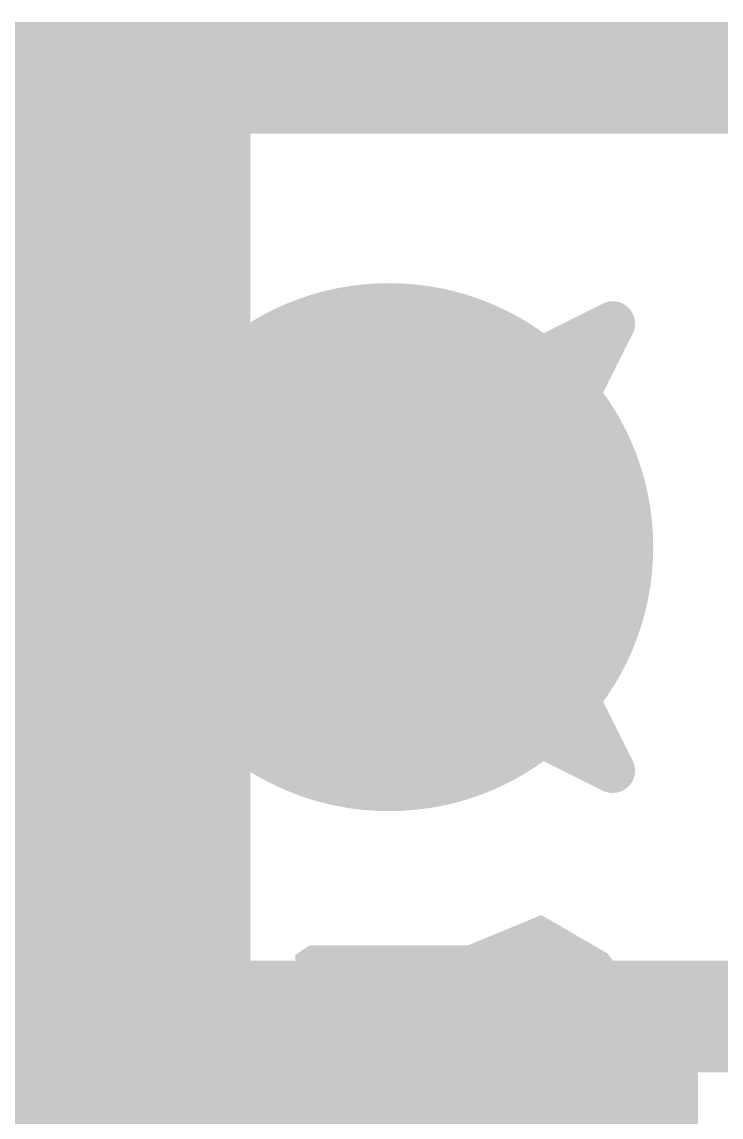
# Model space of a CAD drawing. Header units: inches. Extents: x -2 to 343, y -53 to 63.
# Drawn here: x 29.368 to 30.162, y -17.515 to -16.271 of the extents above; entities that cross this region are included whole.
import ezdxf

# ---------------------------------------------------------------- set-up
doc = ezdxf.new("R2010")
doc.units = ezdxf.units.IN
for name, color, linetype in [('Bottom Layer', 5, 'Continuous'), ('Bottom Overlay', 54, 'Continuous'), ('Bottom Paste', 16, 'Continuous'), ('Bottom Solder', 6, 'Continuous'), ('Drill Drawing', 1, 'Continuous'), ('Top Layer', 1, 'Continuous'), ('Top Overlay', 2, 'Continuous'), ('Top Paste', 8, 'Continuous'), ('Top Solder', 216, 'Continuous'), ('Via Holes', 16, 'Continuous')]:
    doc.layers.add(name, color=color, linetype=linetype)

# ---------------------------------------------------------------- blocks, each defined once
blk = doc.blocks.new('R___0603_B_24')
at = {"layer": 'Bottom Layer'}
blk.add_hatch(color=5, dxfattribs=at).paths.add_polyline_path([(0.381, -0.4445), (0.381, 0.4445), (1.143, 0.4445), (1.143, -0.4445)])
at = {"layer": 'Bottom Paste'}
blk.add_hatch(color=16, dxfattribs=at).paths.add_polyline_path([(0.381, -0.4445), (0.381, 0.4445), (1.143, 0.4445), (1.143, -0.4445)])
at = {"layer": 'Bottom Solder'}
blk.add_hatch(color=6, dxfattribs=at).paths.add_polyline_path([(0.2794, -0.5461), (0.2794, 0.5461), (1.2446, 0.5461), (1.2446, -0.5461)])
at = {"layer": 'Bottom Overlay'}
for points in [[(1.2192, 0.5334, 0.127, 0.127, 0), (-1.2192, 0.5334, 0.127, 0.127, 0)], [(1.2192, -0.5334, 0.127, 0.127, 0), (-1.2192, -0.5334, 0.127, 0.127, 0)]]:
    blk.add_lwpolyline(points, format="xyseb", dxfattribs=at)
blk = doc.blocks.new('R___0603_56')
at = {"layer": 'Top Layer'}
blk.add_hatch(color=1, dxfattribs=at).paths.add_polyline_path([(-0.381, 0.4445), (-0.381, -0.4445), (-1.143, -0.4445), (-1.143, 0.4445)])
at = {"layer": 'Top Paste'}
blk.add_hatch(color=8, dxfattribs=at).paths.add_polyline_path([(-0.381, 0.4445), (-0.381, -0.4445), (-1.143, -0.4445), (-1.143, 0.4445)])
at = {"layer": 'Top Solder'}
blk.add_hatch(color=216, dxfattribs=at).paths.add_polyline_path([(-0.2794, 0.5461), (-0.2794, -0.5461), (-1.2446, -0.5461), (-1.2446, 0.5461)])
at = {"layer": 'Top Overlay'}
for points in [[(-1.2192, 0.5334, 0.127, 0.127, 0), (1.2192, 0.5334, 0.127, 0.127, 0)], [(-1.2192, -0.5334, 0.127, 0.127, 0), (1.2192, -0.5334, 0.127, 0.127, 0)]]:
    blk.add_lwpolyline(points, format="xyseb", dxfattribs=at)

msp = doc.modelspace()

# ---------------------------------------------------------------- hatches: boundary and pattern name
at = {"layer": 'Bottom Layer'}
h = msp.add_hatch(color=5, dxfattribs=at)
edge = h.paths.add_edge_path()
edge.add_arc((29.7845, -16.8675), 0.3, 0, 360)
at = {"layer": 'Top Layer'}
h = msp.add_hatch(color=1, dxfattribs=at)
edge = h.paths.add_edge_path()
edge.add_arc((29.7845, -16.8675), 0.3, 0, 360)
msp.add_hatch(color=1, dxfattribs=at).paths.add_polyline_path([(30.0326, -17.3292), (30.1353, -17.4644), (30.1353, -17.566), (30.1353, -17.566), (30.1353, -18.7598), (30.0444, -18.9), (29.7187, -18.9), (29.7187, -18.8976), (28.6773, -18.8976), (28.6773, -17.4644), (29.6781, -17.4644), (29.6781, -17.3309), (29.6946, -17.3199), (29.8745, -17.3199), (29.9575, -17.2856)])
at = {"layer": 'Via Holes'}
h = msp.add_hatch(color=7, dxfattribs=at)
edge = h.paths.add_edge_path()
edge.add_arc((29.7845, -16.8675), 0.15, 0, 360)

# ---------------------------------------------------------------- linework, layer by layer
at = {"layer": 'Bottom Layer'}
msp.add_lwpolyline([(29.1447, -16.8675, 0.381, 0.381, 0), (29.7845, -16.8675, 0.381, 0.381, 0)], format="xyseb", dxfattribs=at)
msp.add_lwpolyline([(29.6893, -16.8675, 0.1905, 0.1905, 1), (29.8798, -16.8675, 0.1905, 0.1905, 1)], format="xyseb", close=True, dxfattribs=at)
at = {"layer": 'Drill Drawing'}
for points in [[(29.5305, -16.6135, 0.0508, 0.0508, 0), (29.7845, -16.7405, 0.0508, 0.0508, 0)], [(29.5305, -16.6135, 0.0508, 0.0508, 0), (29.6575, -16.8675, 0.0508, 0.0508, 0)], [(29.7845, -16.7405, 0.0508, 0.0508, 0), (30.0385, -16.6135, 0.0508, 0.0508, 0)], [(29.9115, -16.8675, 0.0508, 0.0508, 0), (30.0385, -16.6135, 0.0508, 0.0508, 0)], [(29.5305, -17.1215, 0.0508, 0.0508, 0), (29.6575, -16.8675, 0.0508, 0.0508, 0)], [(29.9115, -16.8675, 0.0508, 0.0508, 0), (30.0385, -17.1215, 0.0508, 0.0508, 0)], [(29.5305, -17.1215, 0.0508, 0.0508, 0), (29.7845, -16.9945, 0.0508, 0.0508, 0)], [(29.7845, -16.9945, 0.0508, 0.0508, 0), (30.0385, -17.1215, 0.0508, 0.0508, 0)]]:
    msp.add_lwpolyline(points, format="xyseb", dxfattribs=at)
for points in [[(29.5178, -16.6135, 0.0254, 0.0254, 1), (29.5432, -16.6135, 0.0254, 0.0254, 1)], [(29.5178, -16.6135, 0.0254, 0.0254, 1), (29.5432, -16.6135, 0.0254, 0.0254, 1)], [(30.0258, -16.6135, 0.0254, 0.0254, 1), (30.0512, -16.6135, 0.0254, 0.0254, 1)], [(30.0258, -16.6135, 0.0254, 0.0254, 1), (30.0512, -16.6135, 0.0254, 0.0254, 1)], [(29.7718, -16.7405, 0.0254, 0.0254, 1), (29.7972, -16.7405, 0.0254, 0.0254, 1)], [(29.7718, -16.7405, 0.0254, 0.0254, 1), (29.7972, -16.7405, 0.0254, 0.0254, 1)], [(29.6448, -16.8675, 0.0254, 0.0254, 1), (29.6702, -16.8675, 0.0254, 0.0254, 1)], [(29.6448, -16.8675, 0.0254, 0.0254, 1), (29.6702, -16.8675, 0.0254, 0.0254, 1)], [(29.8988, -16.8675, 0.0254, 0.0254, 1), (29.9242, -16.8675, 0.0254, 0.0254, 1)], [(29.8988, -16.8675, 0.0254, 0.0254, 1), (29.9242, -16.8675, 0.0254, 0.0254, 1)], [(29.7718, -16.9945, 0.0254, 0.0254, 1), (29.7972, -16.9945, 0.0254, 0.0254, 1)], [(29.7718, -16.9945, 0.0254, 0.0254, 1), (29.7972, -16.9945, 0.0254, 0.0254, 1)], [(29.5178, -17.1215, 0.0254, 0.0254, 1), (29.5432, -17.1215, 0.0254, 0.0254, 1)], [(29.5178, -17.1215, 0.0254, 0.0254, 1), (29.5432, -17.1215, 0.0254, 0.0254, 1)], [(30.0258, -17.1215, 0.0254, 0.0254, 1), (30.0512, -17.1215, 0.0254, 0.0254, 1)], [(30.0258, -17.1215, 0.0254, 0.0254, 1), (30.0512, -17.1215, 0.0254, 0.0254, 1)]]:
    msp.add_lwpolyline(points, format="xyseb", close=True, dxfattribs=at)
at = {"layer": 'Top Layer'}
msp.add_lwpolyline([(29.1447, -16.8675, 0.381, 0.381, 0), (29.8353, -16.8675, 0.381, 0.381, 0)], format="xyseb", dxfattribs=at)
msp.add_lwpolyline([(29.7401, -16.8675, 0.1905, 0.1905, 1), (29.9306, -16.8675, 0.1905, 0.1905, 1)], format="xyseb", close=True, dxfattribs=at)

# ---------------------------------------------------------------- block references
at = {"rotation": 180}
msp.add_blockref('R___0603_B_24', (29.9067, -16.8675), dxfattribs=at)
msp.add_blockref('R___0603_56', (29.9067, -16.8675))

doc.saveas('drawing.dxf')
